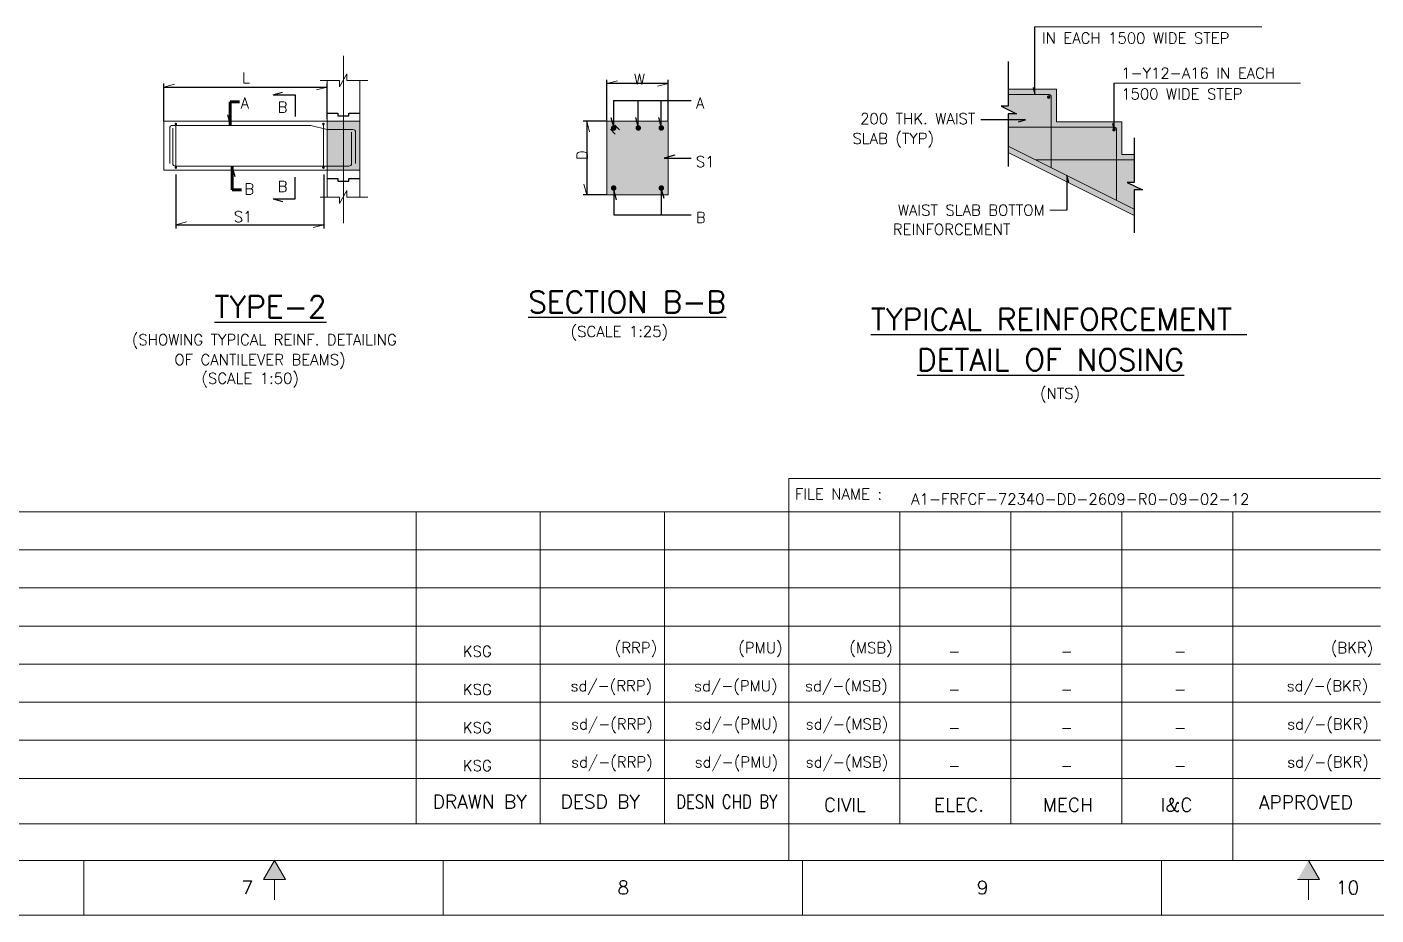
# Model space of a CAD drawing. Header units: millimetres. Extents: x 340192 to 549303, y -616317 to -538642.
# Drawn here: x 517393 to 535984, y -616317 to -604080 of the extents above; entities that cross this region are included whole.
import ezdxf
from ezdxf.enums import TextEntityAlignment as Align
from ezdxf.lldxf.tags import DXFTag

# ---------------------------------------------------------------- set-up
doc = ezdxf.new("R2010")
doc.units = ezdxf.units.MM
doc.header["$LTSCALE"] = 250
doc.header["$MEASUREMENT"] = 0
doc.linetypes.add('DOT2', pattern=[125, 0, -125])
doc.linetypes.add('HIDDEN', pattern=[375, 250, -125])
doc.layers.get('DEFPOINTS').update_dxf_attribs({"lineweight": 0})
for name, color, linetype, lineweight in [('bor', 6, 'Continuous', 0), ('CIVIL', 3, 'Continuous', 0), ('CV-CB-CIVIL', 70, 'Continuous', 0), ('CV-CB-DIM', 2, 'Continuous', 0), ('CV-CB-GRID', 8, 'CENTER', 5), ('CV-CB-REINFORCEMENT', 6, 'Continuous', 0), ('CV-CB-SHADE', 25, 'Continuous', 0), ('CV-CB-TEXT', 3, 'Continuous', 0), ('CVTEXT', 3, 'Continuous', 0), ('CVTXT', 3, 'Continuous', 0), ('HATCH', 2, 'Continuous', 0), ('LOGO_1', 7, 'Continuous', 0), ('SHADE', 25, 'Continuous', 0), ('TEXT', 3, 'Continuous', 0)]:
    doc.layers.add(name, color=color, linetype=linetype, lineweight=lineweight)
doc.styles.add('ROMANS', font='romans.shx')
doc.styles.add('SIMPLEX', font='romans.shx')
doc.styles.get("Standard").update_dxf_attribs({"font": 'romans.shx'})
doc.styles.add('V1', font='romans.shx', dxfattribs={"height": 200})
tags = doc.linetypes.add('CENTER', pattern=[2, 1.25, -0.25, 0.25, -0.25]).pattern_tags.tags
tags[10:11] = [DXFTag(74, 4), DXFTag(75, 0), DXFTag(340, '0'), DXFTag(46, 1.0), DXFTag(50, 0.0), DXFTag(44, 0.0), DXFTag(45, 0.0)]
tags[8:9] = [DXFTag(74, 4), DXFTag(75, 0), DXFTag(340, '0'), DXFTag(46, 1.0), DXFTag(50, 0.0), DXFTag(44, 0.0), DXFTag(45, 0.0)]
tags[6:7] = [DXFTag(74, 4), DXFTag(75, 0), DXFTag(340, '0'), DXFTag(46, 1.0), DXFTag(50, 0.0), DXFTag(44, 0.0), DXFTag(45, 0.0)]
tags[4:5] = [DXFTag(74, 4), DXFTag(75, 0), DXFTag(340, '0'), DXFTag(46, 1.0), DXFTag(50, 0.0), DXFTag(44, 0.0), DXFTag(45, 0.0)]
doc.dimstyles.new('CIVIL', dxfattribs={"dimtxt": 1, "dimasz": 0.0005, "dimexe": 50, "dimexo": 0, "dimgap": 50, "dimtad": 1, "dimdec": 0, "dimlfac": 0.001, "dimzin": 0, "dimdsep": 46, "dimtxsty": 'ROMANS', "dimblk": 'TICK', "dimcen": 0.09, "dimclrd": 2, "dimclre": 2, "dimclrt": 3, "dimadec": 0, "dimazin": 0, "dimtfac": 1, "dimtdec": 0, "dimtofl": 0, "dimtmove": 0, "dimatfit": 3, "dimldrblk": 'TICK', "dimfxl": 1, "dimfrac": 2, "dimtolj": 1, "dimtzin": 0, "dimarcsym": 0})

# ---------------------------------------------------------------- blocks, each defined once
blk = doc.blocks.new('TATA A1')
at = {"layer": 'LOGO_1', "ltscale": 0.023622}
for points in [[(34425000, 487500), (34575000, 750000), (34725000, 487500)], [(48675000, 487500), (48825000, 750000), (48975000, 487500)]]:
    blk.add_hatch(color=25, dxfattribs=at).paths.add_polyline_path(points)
at = {"layer": 'CIVIL', "color": 4, "ltscale": 1.5}
for p, q in [((36527917, 1257202), (36527917, 5557087)), ((38239077, 1257202), (38239077, 5557087)), ((39950237, 1257202), (39950237, 5557087)), ((41661397, 750000), (41661397, 5557087))]:
    blk.add_line(p, q, dxfattribs=at)
at = {"layer": 'LOGO_1', "color": 6, "linetype": 'Continuous', "ltscale": 0.023622}
for p, q in [((41661397, 6017255), (49819286, 6017255)), ((41661397, 6017255), (41661397, 5557087)), ((21118039, 5557087), (49819286, 5557087)), ((10234485, 1882087), (49819286, 1882087)), ((10234485, 1257202), (49819286, 1257202)), ((2250000, 750000), (62325000, 750000))]:
    blk.add_line(p, q, dxfattribs=at)
at = {"layer": 'LOGO_1', "color": 4, "ltscale": 0.023622}
for p, q in [((43192102, 1257202), (43192102, 5557087)), ((44722806, 1257202), (44722806, 5557087)), ((46253510, 1257202), (46253510, 5557087)), ((47784215, 757087), (47784215, 5557087))]:
    blk.add_line(p, q, dxfattribs=at)
at = {"layer": 'LOGO_1', "color": 2, "ltscale": 0.023622}
for p, q in [((10234485, 5032087), (49819286, 5032087)), ((10234485, 4507087), (49819286, 4507087)), ((10234485, 3982087), (49819286, 3982087)), ((10234485, 3457087), (49819286, 3457087)), ((10234485, 2932087), (49819286, 2932087)), ((10234485, 2407087), (49819286, 2407087))]:
    blk.add_line(p, q, dxfattribs=at)
at = {"layer": 'LOGO_1', "color": 2, "linetype": 'Continuous', "ltscale": 0.023622}
for p, q in [((31950000, 0), (31950000, 750000)), ((36900000, 0), (36900000, 750000)), ((41850000, 0), (41850000, 750000)), ((46800000, 0), (46800000, 750000)), ((63075000, 0), (0, 0))]:
    blk.add_line(p, q, dxfattribs=at)
at = {"layer": 'LOGO_1', "color": 25, "ltscale": 0.023622}
for p, q in [((34575000, 750000), (34425000, 487500)), ((34725000, 487500), (34575000, 750000)), ((48975000, 487500), (48825000, 750000)), ((34725000, 487500), (34425000, 487500)), ((34575000, 487500), (34575000, 209047)), ((48975000, 487500), (48675000, 487500)), ((48825000, 487500), (48825000, 209047))]:
    blk.add_line(p, q, dxfattribs=at)
at = {"layer": 'CIVIL', "color": 4, "linetype": 'Continuous', "style": 'SIMPLEX'}
for s, p in [('DRAWN BY', (37402729, 1466449)), ('DESD BY', (39063801, 1466449))]:
    blk.add_text(s, height=187500, dxfattribs=at).set_placement(p, align=Align.CENTER)
at = {"layer": 'CIVIL', "color": 4, "linetype": 'Continuous', "style": 'SIMPLEX', "width": 0.8}
blk.add_text('DESN CHD BY', height=187500, dxfattribs=at).set_placement((40808408, 1466449), align=Align.CENTER)
at = {"layer": 'LOGO_1', "color": 4, "style": 'ROMANS'}
for s, height, p in [('FILE NAME :', 150000, (41746477, 5725375)), ('7', 187500, (34120462, 285004)), ('8', 187500, (39302250, 285004)), ('9', 187500, (44252250, 285004)), ('10', 187500, (49202250, 285004))]:
    blk.add_text(s, height=height, dxfattribs=at).set_placement(p)
at = {"layer": 'LOGO_1', "color": 4, "linetype": 'Continuous', "style": 'SIMPLEX'}
for s, p in [('CIVIL', (42436568, 1424647)), ('ELEC.', (44009456, 1424647)), ('MECH', (45507819, 1424647)), ('I&C', (47007776, 1424647)), ('APPROVED', (48789095, 1457932))]:
    blk.add_text(s, height=187500, dxfattribs=at).set_placement(p, align=Align.CENTER)
blk = doc.blocks.new('secv1_6')
at = {"layer": 'bor', "lineweight": -2}
for p, q in [((0, 6000), (-670, 3500)), ((0, 6000), (0, 0)), ((0, 0), (6000, 0))]:
    blk.add_line(p, q, dxfattribs=at)
blk = doc.blocks.new('TICK')
at = {"color": 3}
blk.add_line((-289777.747, -77645.713), (0, 0), dxfattribs=at)
blk = doc.blocks.new('*D17')
at = {"layer": 'CVTXT', "color": 2, "lineweight": -2, "transparency": 16777216}
for p, q in [((519445, -606113), (519445, -606856)), ((521483, -606113), (521483, -606856)), ((519445, -606806), (521483, -606806))]:
    blk.add_line(p, q, dxfattribs=at)
at = {"layer": 'DEFPOINTS', "color": 0, "transparency": 16777216}
for p in [(519445, -606113), (521483, -606113), (521483, -606806)]:
    blk.add_point(p, dxfattribs=at)
at = {"layer": 'CVTXT', "color": 2, "lineweight": -2, "transparency": 16777216, "xscale": 0.0005, "yscale": 0.0005, "zscale": 0.0005, "rotation": 180}
blk.add_blockref('TICK', (519445, -606806), dxfattribs=at)
at = {"layer": 'CVTXT', "color": 2, "lineweight": -2, "transparency": 16777216, "xscale": 0.0005, "yscale": 0.0005, "zscale": 0.0005}
blk.add_blockref('TICK', (521483, -606806), dxfattribs=at)
blk = doc.blocks.new('*D18')
at = {"layer": 'CVTXT', "color": 2, "lineweight": -2, "transparency": 16777216}
for p, q in [((519279, -605380), (519279, -604859)), ((519279, -604909), (521529, -604909)), ((521529, -605348), (521529, -604859))]:
    blk.add_line(p, q, dxfattribs=at)
at = {"layer": 'DEFPOINTS', "color": 0, "transparency": 16777216}
for p in [(521529, -604909), (519279, -605380), (521529, -605348, -25)]:
    blk.add_point(p, dxfattribs=at)
at = {"layer": 'CVTXT', "color": 2, "lineweight": -2, "transparency": 16777216, "xscale": 0.0005, "yscale": 0.0005, "zscale": 0.0005, "rotation": 180}
blk.add_blockref('TICK', (519279, -604909), dxfattribs=at)
at = {"layer": 'CVTXT', "color": 2, "lineweight": -2, "transparency": 16777216, "xscale": 0.0005, "yscale": 0.0005, "zscale": 0.0005}
blk.add_blockref('TICK', (521529, -604909), dxfattribs=at)
blk = doc.blocks.new('*D19')
at = {"layer": 'CVTXT', "color": 2, "lineweight": -2, "transparency": 16777216}
for p, q in [((525385, -605368), (525385, -604809)), ((526229, -604859), (525385, -604859)), ((526229, -605368), (526229, -604809))]:
    blk.add_line(p, q, dxfattribs=at)
at = {"layer": 'DEFPOINTS', "color": 0, "transparency": 16777216}
for p in [(525385, -604859), (525385, -605368, -1931002), (526229, -605368)]:
    blk.add_point(p, dxfattribs=at)
at = {"layer": 'CVTXT', "color": 2, "lineweight": -2, "transparency": 16777216, "xscale": 0.0005, "yscale": 0.0005, "zscale": 0.0005, "rotation": 180}
blk.add_blockref('TICK', (525385, -604859), dxfattribs=at)
at = {"layer": 'CVTXT', "color": 2, "lineweight": -2, "transparency": 16777216, "xscale": 0.0005, "yscale": 0.0005, "zscale": 0.0005}
blk.add_blockref('TICK', (526229, -604859), dxfattribs=at)
blk = doc.blocks.new('*D20')
at = {"layer": 'CVTXT', "color": 2, "lineweight": -2, "transparency": 16777216}
for p, q in [((525373, -605380), (525057, -605380)), ((525107, -605380), (525107, -606392)), ((525373, -606392), (525057, -606392))]:
    blk.add_line(p, q, dxfattribs=at)
at = {"layer": 'DEFPOINTS', "color": 0, "transparency": 16777216}
for p in [(525373, -605380), (525107, -606392), (525373, -606392)]:
    blk.add_point(p, dxfattribs=at)
at = {"layer": 'CVTXT', "color": 2, "lineweight": -2, "transparency": 16777216, "xscale": 0.0005, "yscale": 0.0005, "zscale": 0.0005}
for p, rotation in [((525107, -605380), 90), ((525107, -606392), 270)]:
    blk.add_blockref('TICK', p, dxfattribs=dict(at, rotation=rotation))
blk = doc.blocks.new('*U7')
at = {"color": 6, "lineweight": -2, "ltscale": 0.0005, "const_width": 11.6, "elevation": 0, "flags": 128}
for points in [[(6, -199, -1), (-6, -199, -1), (6, -199)], [(6, -200, -1), (-6, -200, -1), (6, -200)]]:
    blk.add_lwpolyline(points, format="xyb", dxfattribs=at)
at = {"layer": 'CV-CB-REINFORCEMENT', "ltscale": 0.0005}
blk.add_line((1, 194, 0), (1, -187, 0), dxfattribs=at)
blk.add_line((1, 194, 0), (1, -187, 0), dxfattribs=at)
at = {"layer": 'CV-CB-REINFORCEMENT', "lineweight": -2, "ltscale": 0.0005, "const_width": 11.6, "elevation": 0, "flags": 128}
blk.add_lwpolyline([(6, 200, -1), (-6, 200, -1), (6, 200)], format="xyb", dxfattribs=at)
blk.add_lwpolyline([(6, 200, -1), (-6, 200, -1), (6, 200)], format="xyb", dxfattribs=at)

msp = doc.modelspace()

# ---------------------------------------------------------------- hatches: boundary and pattern name
at = {"layer": 'CV-CB-REINFORCEMENT'}
h = msp.add_hatch(color=256, dxfattribs=at)
edge = h.paths.add_edge_path()
edge.add_arc((531472.94, -605046.34), 25, 0, 360)
h = msp.add_hatch(color=256, dxfattribs=at)
edge = h.paths.add_edge_path()
edge.add_arc((532372.94, -605496.34), 25, 0, 360)
at = {"layer": 'CV-CB-SHADE', "lineweight": -2, "ltscale": 0.00075, "extrusion": (0, 0, -1)}
msp.add_hatch(color=256, dxfattribs=at).paths.add_polyline_path([(-532652.86, -606676.66), (-532652.86, -606325.43), (-532768.09, -606325.43), (-532555.3, -606222.3), (-532652.86, -606221.44), (-532652.86, -605836.81), (-532482.52, -605836.81), (-532482.52, -605386.81), (-531582.52, -605386.81), (-531582.52, -604936.81), (-530915.11, -604936.81), (-530915.11, -605170.93), (-530817.54, -605171.8), (-531030.33, -605274.92), (-530915.11, -605274.92), (-530915.11, -605807.78)])
at = {"layer": 'HATCH', "linetype": 'DOT2', "ltscale": 0.000703125, "extrusion": (0, 0, -1)}
msp.add_hatch(color=25, dxfattribs=at).paths.add_polyline_path([(-526228.68, -606392.41), (-526228.68, -605379.91), (-525384.93, -605379.91), (-525384.93, -606392.41)])

# ---------------------------------------------------------------- linework, layer by layer
at = {"color": 2, "lineweight": -2, "ltscale": 0.00075}
for p, q in [((521528.52, -605267.41, -930117.21), (521678.52, -605267.41, -930117.21)), ((521678.52, -605267.41, -930117.21), (521678.52, -605305.32, -930117.21)), ((521678.52, -605305.32, -930117.21), (521828.52, -605305.32, -930117.21)), ((521828.52, -605267.41, -930117.21), (521978.52, -605267.41, -930117.21)), ((521828.52, -605305.32, -930117.21), (521828.52, -605267.41, -930117.21)), ((521528.52, -606167.41, -930117.21), (521678.52, -606167.41, -930117.21)), ((521678.52, -606167.41, -930117.21), (521678.52, -606205.32, -930117.21)), ((521678.52, -606205.32, -930117.21), (521828.52, -606205.32, -930117.21)), ((521828.52, -606167.41, -930117.21), (521978.52, -606167.41, -930117.21)), ((521828.52, -606205.32, -930117.21), (521828.52, -606167.41, -930117.21))]:
    msp.add_line(p, q, dxfattribs=at)
at = {"color": 6, "lineweight": -2, "ltscale": 0.000703125, "elevation": -930117.21, "flags": 128}
for points in [[(525497.27, -605472.21, 38, 38, -1), (525459.27, -605472.21, 38, 38, -1), (525497.27, -605472.21, 0, 0, 0)], [(525836.87, -605472.21, 38, 38, -1), (525798.87, -605472.21, 38, 38, -1), (525836.87, -605472.21, 0, 0, 0)], [(525497.27, -606300.12, 38, 38, 1), (525459.27, -606300.12, 38, 38, 1), (525497.27, -606300.12, 0, 0, 0)]]:
    msp.add_lwpolyline(points, format="xyseb", dxfattribs=at)
at = {"color": 6, "lineweight": -2, "ltscale": 0.000703125, "const_width": 38, "elevation": -930117.21, "flags": 128}
for points in [[(526153.62, -605472.21, -1), (526115.62, -605472.21, -1), (526153.62, -605472.21)], [(526153.62, -606300.12, 1), (526115.62, -606300.12, 1), (526153.62, -606300.12)]]:
    msp.add_lwpolyline(points, format="xyb", dxfattribs=at)
at = {"layer": 'CIVIL', "ltscale": 0.00075}
for p, q in [((521528.52, -604819.34, -930117.21), (521528.52, -606425.56, -930117.21)), ((521978.52, -604819.31, -930117.21), (521978.52, -606425.56, -930117.21)), ((521978.52, -604819.34, -930117.21), (521978.52, -606425.56, -930117.21)), ((519278.52, -605379.91, -930117.21), (521528.52, -605379.91, -930117.21)), ((519278.52, -605379.91, -930117.21), (519278.52, -606054.91, -930117.21)), ((519278.52, -606054.91, -930117.21), (521528.52, -606054.91, -930117.21))]:
    msp.add_line(p, q, dxfattribs=at)
at = {"layer": 'CIVIL', "color": 3, "linetype": 'Continuous', "ltscale": 0.000375}
for p, q in [((521528.52, -605379.91, -930117.21), (521528.52, -606054.91, -930117.21)), ((521978.52, -605379.91, -930117.21), (521528.52, -605379.91, -930117.21)), ((521978.52, -605379.91, -930117.21), (521978.52, -606054.91, -930117.21)), ((521978.52, -605379.91, -930117.21), (521978.52, -606054.91, -930117.21)), ((521978.52, -606054.91, -930117.21), (521528.52, -606054.91, -930117.21)), ((521978.52, -606054.91, -930117.21), (521528.52, -606054.91, -930117.21))]:
    msp.add_line(p, q, dxfattribs=at)
at = {"layer": 'CIVIL', "ltscale": 0.000703125}
msp.add_line((526228.68, -605379.91, -930117.21), (525384.93, -605379.91, -930117.21), dxfattribs=at)
at = {"layer": 'CIVIL', "color": 6, "ltscale": 0.000703125}
for p, q in [((525436.54, -605488.28, -932496.23), (525500.81, -605556.73, -935081.22)), ((525494.83, -605431.13, -932496.23), (525559.1, -605499.59, -935081.22))]:
    msp.add_line(p, q, dxfattribs=at)
at = {"layer": 'CIVIL', "color": 2, "linetype": 'ByBlock', "elevation": -930117.21, "flags": 128}
for points in [[(521799.8, -604726.15), (521698.57, -604905.56), (521698.57, -604819.34), (521431.07, -604819.34)], [(522089.41, -604819.31), (521799.8, -604819.31), (521799.8, -604726.15)], [(521799.8, -606332.38), (521698.57, -606511.79), (521698.57, -606425.56), (521431.07, -606425.56)], [(522089.41, -606425.54), (521799.8, -606425.54), (521799.8, -606332.38)]]:
    msp.add_lwpolyline(points, dxfattribs=at)
at = {"layer": 'CIVIL', "ltscale": 0.000703125, "elevation": -930117.21, "flags": 128}
msp.add_lwpolyline([(525384.93, -605379.91), (525384.93, -606392.41), (526228.68, -606392.41), (526228.68, -605379.91)], dxfattribs=at)
at = {"layer": 'CV-CB-CIVIL', "ltscale": 1.8}
for p, q in [((531582.52, -604936.81, 237750.89), (530915.11, -604936.81, 237750.89)), ((531582.52, -604936.81, 237750.89), (531582.52, -605386.81, 237750.89)), ((532482.52, -605386.81, 237750.89), (531582.52, -605386.81, 237750.89)), ((532482.52, -605386.81, 237750.89), (532482.52, -605836.81, 237750.89)), ((530915.11, -605807.78, 237750.89), (532652.86, -606676.66, 237750.89)), ((532482.52, -605836.81, 237750.89), (532652.86, -605836.81, 237750.89))]:
    msp.add_line(p, q, dxfattribs=at)
at = {"layer": 'CV-CB-CIVIL', "color": 2, "lineweight": -2, "ltscale": 1.0125, "elevation": -594389.74, "flags": 128}
for points in [[(530915.11, -604556.85), (530915.11, -605170.93), (530817.54, -605171.8), (531030.33, -605274.92), (530915.11, -605274.92), (530915.11, -606000.78)], [(532652.86, -605607.35), (532652.86, -606221.44), (532555.3, -606222.3), (532768.09, -606325.43), (532652.86, -606325.43), (532652.86, -606917.63)]]:
    msp.add_lwpolyline(points, dxfattribs=at)
at = {"layer": 'CV-CB-DIM', "color": 2}
for p, q in [((531283.49, -604080.3, 594385.29), (534410.04, -604080.3, 594385.29)), ((532376.45, -604854.56, 594385.29), (534942.94, -604854.56, 594385.29)), ((531722.59, -606603.91, 237750.89), (531487.42, -606603.91, 237750.89))]:
    msp.add_line(p, q, dxfattribs=at)
at = {"layer": 'CV-CB-GRID', "ltscale": 2}
msp.add_line((521753.52, -606781.78, -932919.33), (521753.52, -604476.04, -929986.89), dxfattribs=at)
at = {"layer": 'CV-CB-REINFORCEMENT', "linetype": 'HIDDEN'}
for p, q in [((531477.52, -605011.81, 237750.89), (530915.11, -605011.81, 237750.89)), ((531507.52, -605041.81, 237750.89), (531507.52, -606020.13, 237750.89)), ((532377.52, -605461.81, 237750.89), (530915.11, -605461.81, 237750.89)), ((532407.52, -605491.81, 237750.89), (532407.52, -606470.13, 237750.89)), ((530915.11, -605723.93, 237750.89), (532652.86, -606592.8, 237750.89)), ((531290.88, -605911.81, 237750.89), (532652.86, -605911.81, 237750.89))]:
    msp.add_line(p, q, dxfattribs=at)
at = {"layer": 'CV-CB-REINFORCEMENT', "color": 6, "ltscale": 0.00075}
for p, q in [((519359.9, -605475.54, -930117.21), (519359.9, -605959.29, -930117.21)), ((519402.01, -605475.54, -930117.21), (519402.01, -605959.29, -930117.21)), ((521882.89, -605492.41, -930117.21), (521528.52, -605492.41, -930117.21)), ((521528.52, -605492.41, -930117.21), (521646.79, -605492.41, -930117.21)), ((521866.02, -605531.79, -929751.11), (521866.02, -605959.29, -932510.37)), ((521922.27, -605531.79, -930117.21), (521922.27, -605961.96, -932893.69))]:
    msp.add_line(p, q, dxfattribs=at)
at = {"layer": 'CV-CB-REINFORCEMENT', "ltscale": 0.00075}
for p, q in [((519399.28, -605436.16, -930117.21), (521303.52, -605436.16, -930117.21)), ((521303.52, -605436.16, -930117.21), (521528.52, -605492.41, -931899.81)), ((519441.39, -605998.66, -931003.59), (521826.64, -605998.66, -930290.82))]:
    msp.add_line(p, q, dxfattribs=at)
at = {"layer": 'CV-CB-REINFORCEMENT', "linetype": 'HIDDEN', "extrusion": (0, 0, -1)}
for centre in [(-531477.52, -605041.81, -237750.89), (-532377.52, -605491.81, -237750.89)]:
    msp.add_arc(centre, 30, 90, 180, dxfattribs=at)
at = {"layer": 'CV-CB-REINFORCEMENT', "color": 6, "ltscale": 0.00075}
for centre, start, end in [((519399.28, -605475.54, -930117.21), 90, 180), ((521882.89, -605531.79, -930117.21), 0, 90), ((521826.64, -605959.29, -932510.37), 269.999237, 0)]:
    msp.add_arc(centre, 39.38, start, end, dxfattribs=at)
at = {"layer": 'CV-CB-REINFORCEMENT', "color": 6, "ltscale": 0.00075, "extrusion": (0, 0, -1)}
msp.add_arc((-519441.39, -605959.29, 930117.21), 39.38, 269.999784, 0, dxfattribs=at)
at = {"layer": 'SHADE', "color": 25, "ltscale": 0.000375, "extrusion": (0, 0, -1)}
msp.add_solid([(-521528.52, -605379.91, 930117.21), (-521978.52, -605379.91, 930117.21), (-521528.52, -606054.91, 930117.21), (-521978.52, -606054.91, 930117.21)], dxfattribs=at)

# ---------------------------------------------------------------- block references
at = {"lineweight": -2, "ltscale": 0.0005}
ref = msp.add_blockref('secv1_6', (521086.95, -605013.56, -929694.78), dxfattribs=dict(at, xscale=0.05, yscale=-0.05, zscale=0.05, rotation=270))
ref.add_attrib('P', 'B', (520847.49, -605260.66, -929694.78), dxfattribs={"layer": 'bor', "height": 150})
at = {"color": 6, "lineweight": -2, "ltscale": 0.00075, "xscale": 1.5, "yscale": 1.5, "zscale": 1.5}
for p in [(519444.86, -605717.86, -930117.25), (521478.13, -605717.86, -930117.25)]:
    msp.add_blockref('*U7', p, dxfattribs=at)
at = {"lineweight": -2, "ltscale": 0.0005}
ref = msp.add_blockref('secv1_6', (521086.95, -606450.27, -929694.78), dxfattribs=dict(at, xscale=0.05, yscale=0.05, zscale=0.05, rotation=90.00000000000001))
ref.add_attrib('P', 'B', dxfattribs={"layer": 'bor', "height": 150}).set_placement((520847.49, -606203.17, -929694.78), align=Align.TOP_LEFT)
at = {"layer": 'CV-CB-TEXT', "color": 1, "linetype": 'Continuous', "ltscale": 0.001, "xscale": 0.00099999997475, "yscale": 0.00099999997475, "zscale": 0.00099999997475}
msp.add_blockref('TATA A1', (486228.31, -616317.07, -232618.36), dxfattribs=at)

# ---------------------------------------------------------------- texts
at = {"layer": 'CV-CB-TEXT', "lineweight": 0, "style": 'ROMANS'}
for s, p in [('IN EACH 1500 WIDE STEP', (531379.54, -604158.53, 594389.79)), ('1-Y12-A16 IN EACH', (532472.5, -604641.24, 594389.79)), ('1500 WIDE STEP', (532472.5, -604928.06, 594389.79))]:
    msp.add_text(s, height=150, dxfattribs=at).set_placement(p, align=Align.TOP_LEFT)
for s, p in [('200 THK. WAIST', (530462.46, -605419.6, 237755.39)), ('SLAB (TYP)', (529893.87, -605691.67, 237755.39)), ('WAIST SLAB BOTTOM', (531418.03, -606678.91, 237755.39)), ('REINFORCEMENT', (530945.46, -606944.51, 237755.39))]:
    msp.add_text(s, height=150, dxfattribs=at).set_placement(p, align=Align.RIGHT)
at = {"layer": 'CV-CB-TEXT', "color": 6, "lineweight": -2, "style": 'V1'}
for s, p in [('%%uTYPICAL REINFORCEMENT %%U', (529023.28, -608108.57, -219017.56)), ('%%uDETAIL OF NOSING%%U', (529660.83, -608666.44, -219017.56))]:
    msp.add_text(s, height=300, dxfattribs=at).set_placement(p, align=Align.MIDDLE_LEFT)
at = {"layer": 'CV-CB-TEXT', "style": 'ROMANS'}
msp.add_text('(NTS)', height=150, dxfattribs=at).set_placement((531629.76, -609205.18, -529061.79), align=Align.CENTER)
at = {"layer": 'CV-CB-TEXT', "char_height": 150, "attachment_point": 7, "line_spacing_factor": 1.2, "style": 'ROMANS'}
for s, insert in [('A1-FRFCF-72340-DD-2609-R0-09-02-12', (529577.65, -610660.67, -232618.36)), ('(RRP)', (525493.1, -612759.46, -232618.36)), ('(PMU)', (527195.44, -612759.46, -232618.36)), ('(MSB)', (528725.45, -612759.46, -232618.36)), ('(BKR)', (535361.09, -612759.46, -232618.36)), ('KSG', (523399.31, -612759.46, -232618.36)), ('-', (530090.26, -612759.46, -232618.36)), ('-', (531638.28, -612759.46, -232618.36)), ('-', (533201.68, -612759.46, -232618.36)), ('KSG', (523399.31, -613284.46, -232618.36)), ('sd/-(RRP)', (524883.92, -613284.46, -232618.36)), ('sd/-(PMU)', (526586.26, -613284.46, -232618.36)), ('sd/-(MSB)', (528116.27, -613284.46, -232618.36)), ('sd/-(BKR)', (534751.91, -613284.46, -232618.36)), ('-', (530090.26, -613284.46, -232618.36)), ('-', (531638.28, -613284.46, -232618.36)), ('-', (533201.68, -613284.46, -232618.36)), ('KSG', (523399.31, -613809.46, -232618.36)), ('sd/-(RRP)', (524891.86, -613809.46, -232618.36)), ('sd/-(PMU)', (526594.2, -613809.46, -232618.36)), ('sd/-(MSB)', (528124.21, -613809.46, -232618.36)), ('sd/-(BKR)', (534759.85, -613809.46, -232618.36)), ('-', (530088.49, -613809.46, -232618.36)), ('-', (531638.28, -613809.46, -232618.36)), ('-', (533201.68, -613809.46, -232618.36)), ('KSG', (523399.31, -614334.46, -232618.36)), ('sd/-(RRP)', (524891.86, -614334.46, -232618.36)), ('sd/-(PMU)', (526594.2, -614334.46, -232618.36)), ('sd/-(MSB)', (528124.21, -614334.46, -232618.36)), ('sd/-(BKR)', (534759.85, -614334.46, -232618.36)), ('-', (530088.49, -614334.46, -232618.36)), ('-', (531638.28, -614334.46, -232618.36)), ('-', (533201.68, -614334.46, -232618.36))]:
    msp.add_mtext(s, dxfattribs=dict(at, insert=insert))
at = {"layer": 'CVTEXT', "lineweight": -2, "style": 'ROMANS'}
for s, p in [('L', (520355.65, -604856.56, -930117.21)), ('A', (520336.76, -605203.95, -930117.21)), ('B', (520389.94, -606388.04, -930117.21)), ('S1', (520243.44, -606770.04, -930117.21)), ('(SHOWING TYPICAL REINF. DETAILING', (518837.61, -608465.32, -930117.21)), ('(SCALE 1:25)', (524884.47, -608352.03, -931765.55)), ('OF CANTILEVER BEAMS)', (519424.48, -608739.31, -930117.21)), ('(SCALE 1:50)', (519797.14, -608995.94, -931765.55))]:
    msp.add_text(s, height=150, dxfattribs=at).set_placement(p)
at = {"layer": 'CVTEXT', "lineweight": -2, "char_height": 150, "attachment_point": 7, "line_spacing_factor": 0.6, "style": 'ROMANS'}
for s, insert in [('W', (525754.72, -604874.46, -930117.21)), ('A', (526611.41, -605202.7, -930117.21)), ('S1', (526611.41, -606012.22, -930117.21)), ('B', (526611.41, -606780.22, -930117.21))]:
    msp.add_mtext(s, dxfattribs=dict(at, insert=insert))
at = {"layer": 'CVTEXT', "lineweight": -2, "insert": (525118.41, -605914.95, -930117.21), "char_height": 150, "attachment_point": 7, "rotation": 90, "line_spacing_factor": 0.6, "style": 'ROMANS'}
msp.add_mtext('D', dxfattribs=at)
at = {"layer": 'TEXT', "color": 6, "lineweight": -2, "style": 'ROMANS'}
for s, p in [('%%uSECTION B-B%%U', (524301.01, -608018.78, -931765.55)), ('%%uTYPE-2%%U', (519977.16, -608086.63, -930117.21))]:
    msp.add_text(s, height=300, dxfattribs=at).set_placement(p)

# ---------------------------------------------------------------- dimensions: what is measured, and where the dimension line sits
at = {"layer": 'CVTXT', "color": 2, "lineweight": -2}
for base, p1, p2, picture, middle in [((521528.52, -604908.86, -930117.21), (519278.52, -605379.91, -930117.21), (521528.52, -605348.42, -930141.98), '*D18', (520403.52, -604908.86, -930117.21)), ((521482.77, -606805.69, -930117.21), (519445.25, -606113.05, -930117.21), (521482.77, -606113.05, -930117.21), '*D17', (520464.01, -606805.69, -930117.21))]:
    dim = msp.add_linear_dim(base=base, p1=p1, p2=p2, text=' ', dimstyle='CIVIL', override={"dimcen": 0.09}, dxfattribs=at)
    dim.commit()
    dim.dimension.update_dxf_attribs({"geometry": picture, "text_midpoint": middle})
for base, p1, p2, angle, picture, middle in [((525384.93, -604858.82, -930117.21), (526228.68, -605368.26, -930117.21), (525384.93, -605368.26, -2861119.36), 180, '*D19', (525806.81, -604858.82, -930117.21)), ((525106.8, -606392.41, -930117.21), (525373.27, -605379.91, -930117.21), (525373.27, -606392.41, -930117.21), 270, '*D20', (525106.8, -605886.16, -930117.21))]:
    dim = msp.add_linear_dim(base=base, p1=p1, p2=p2, angle=angle, text=' ', dimstyle='CIVIL', override={"dimexo": 0, "dimcen": 0.09}, dxfattribs=at)
    dim.commit()
    dim.dimension.update_dxf_attribs({"geometry": picture, "text_midpoint": middle})

# ---------------------------------------------------------------- leaders
at = {"layer": 'CV-CB-DIM', "color": 2}
for points in [[(531283.49, -605012.25, 594385.29), (531283.49, -604080.3, 594385.29)], [(532376.45, -605505.85, 594385.29), (532376.45, -604854.56, 594385.29)], [(531152.4, -605361.62, 237750.89), (530539.08, -605361.62, 237750.89)], [(531722.59, -606127.67, 237750.89), (531722.59, -606603.91, 237750.89)]]:
    msp.add_leader(points, dimstyle='CIVIL', override={"dimtxt": 0.666667, "dimasz": 0.000333333, "dimgap": 33.333333, "dimclrd": 0}, dxfattribs=at)
at = {"layer": 'CVTXT', "color": 2, "lineweight": -2}
for points, override in [([(520194.52, -605437.24, -930117.21), (520194.52, -605111.63, -930117.21), (520322.62, -605111.63, -930117.21)], {"dimscale": 1, "dimtxt": 1, "dimasz": 0.0005, "dimgap": 50, "dimtad": 1, "dimtxsty": 'ROMANS', "dimclrd": 0, "dimldrblk": 'TICK', "dimlwd": 65534}), ([(525478.27, -605472.21, -930117.21), (525478.27, -605093.37, -930117.21), (526545.83, -605093.37, -930117.21)], {"dimtxt": 1, "dimasz": 0.0005, "dimgap": 50, "dimtxsty": 'ROMANS', "dimclrd": 0}), ([(525817.87, -605472.21, -930117.21), (525817.87, -605093.37, -930117.21)], {"dimtxt": 1, "dimasz": 0.0005, "dimgap": 50, "dimtxsty": 'ROMANS', "dimclrd": 0}), ([(526134.62, -605472.21, -930117.21), (526134.62, -605093.37, -930117.21)], {"dimtxt": 1, "dimasz": 0.0005, "dimgap": 50, "dimtxsty": 'ROMANS', "dimclrd": 0}), ([(526175.95, -605886.05, -930117.21), (526545.83, -605886.05, -930117.21)], {"dimtxt": 1, "dimasz": 0.0005, "dimgap": 50, "dimtxsty": 'ROMANS', "dimclrd": 0}), ([(520220.85, -605998.2, -930117.21), (520220.85, -606323.81, -930117.21), (520348.95, -606323.81, -930117.21)], {"dimscale": 1, "dimtxt": 1, "dimasz": 0.0005, "dimgap": 50, "dimtad": 1, "dimtxsty": 'ROMANS', "dimclrd": 0, "dimldrblk": 'TICK', "dimlwd": 65534}), ([(525478.27, -606319.12, -930117.21), (525478.27, -606670.89, -930117.21), (526545.83, -606670.89, -930117.21)], {"dimtxt": 1, "dimasz": 0.0005, "dimgap": 50, "dimtxsty": 'ROMANS', "dimclrd": 0}), ([(526134.62, -606300.12, -930117.21), (526134.62, -606670.89, -930117.21)], {"dimtxt": 1, "dimasz": 0.0005, "dimgap": 50, "dimtxsty": 'ROMANS', "dimclrd": 0})]:
    msp.add_leader(points, dimstyle='CIVIL', override=override, dxfattribs=at)

doc.saveas('drawing.dxf')
